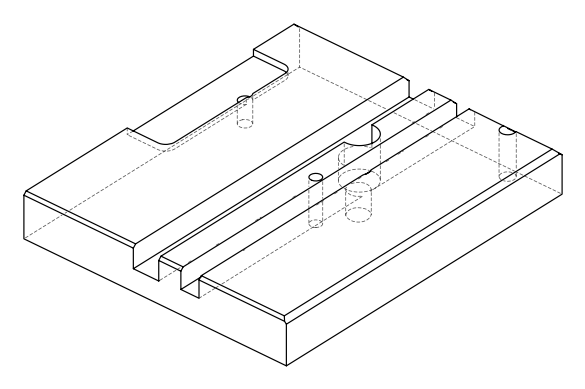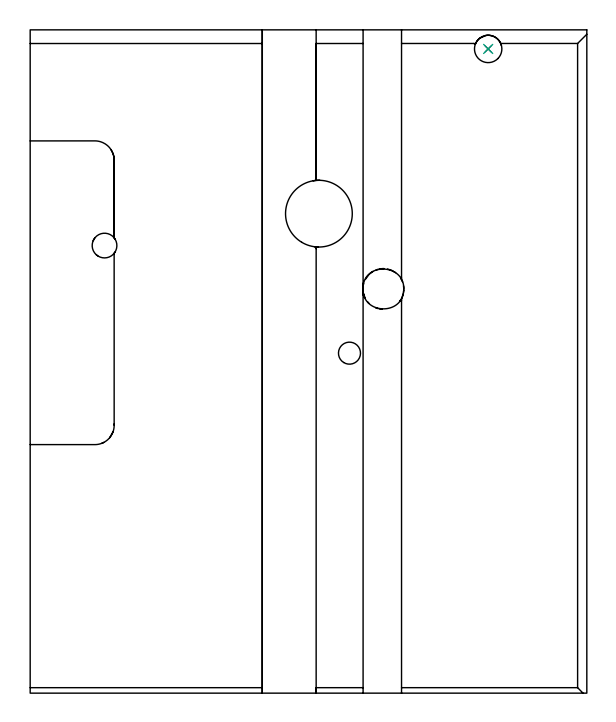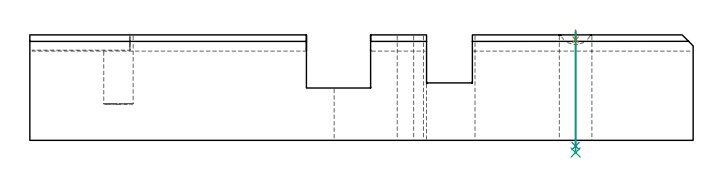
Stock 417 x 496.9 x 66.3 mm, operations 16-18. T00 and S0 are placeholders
(PLAN: 18 operations, 10 tool changes, 70.2 min)
(1 INDEXABLE_INSERT_DRILL_THROUGH_HOLE_FROM_SOLID | STEP1HOLE_2 | NXT0302_004 | 0.28 min | 14136 mm3)
(2 INDEXABLE_INSERT_DRILL_THROUGH_HOLE_FROM_SOLID_1 | STEP1HOLE_3 | NXT0302_038 | 0.28 min | 130116 mm3)
(3 INDEXABLE_INSERT_DRILL_BLIND_HOLE_FROM_SOLID | STEP1POCKET | NXT0302_008 | 0.18 min | 11642 mm3)
(4 AREA_MILL | FG_CHAMFER_SURFACE | UGT0205_001 | 2.94 min | 1485 mm3)
(5 AREA_MILL_1 | FG_CHAMFER_SURFACE_1 | UGT0205_001 | 5.79 min | 9355 mm3)
(6 AREA_MILL_2 | FG_CHAMFER_SURFACE_2 | UGT0205_001 | 0.73 min | 336 mm3)
(7 AREA_MILL_3 | FG_CHAMFER_SURFACE_3 | UGT0205_001 | 1.35 min | 2453 mm3)
(8 AREA_MILL_4 | FG_CHAMFER_SURFACE_4 | UGT0205_001 | 11.92 min | 11813 mm3)
(9 AREA_MILL_5 | FG_CHAMFER_SURFACE_5 | UGT0205_001 | 2.31 min | 1146 mm3)
(10 AREA_MILL_6 | FG_CHAMFER_SURFACE_6 | UGT0205_001 | 4.56 min | 7356 mm3)
(11 MILL_OPEN_POCKET | POCKET_OPEN | UGT0201_006 | Follow Part, ap 7, ae 75% | 5.58 min | 134115 mm3)
(12 MILL_RECTANGULAR_SLOT | SLOT_RECTANGULAR | NXT0201_012 | Follow Part, ap 4, ae 75% | 10.51 min | 267366 mm3)
(13 MILL_RECTANGULAR_SLOT_1 | SLOT_RECTANGULAR_1 | NXT0201_012 | Follow Part, ap 4, ae 75% | 7.01 min | 164364 mm3)
(14 MILL_RECTANGULAR_SLOT_2 | SLOT_RECTANGULAR_2 | UGT0201_019 | Follow Part, ap 10, ae 75% | 9.58 min | 638915 mm3)
(15 MILL_THROUGH_HOLE_FROM_SOLID_MATERIAL | STEP1HOLE | UGT0201_136 | Circular | 6.47 min | 26633 mm3)
(16 SPOT_DRILL | STEP1HOLE_1 | NXT0321_9005460120000 | 0.05 min | 233 mm3)
(17 DRILL_THROUGH_HOLE_INTO_CENTER | STEP1HOLE_1 | NXT0301_087 | 0.29 min | 6735 mm3)
(18 DRILL_TO_ENLARGE_THROUGH_HOLE | STEP1HOLE_1 | UGT0301_050 | 0.31 min | 14715 mm3)
(TOOL NXT0302_004 | Index. Insert Drill 16.5mm [880-D1650L20-05] | D16.5 PA176 FL83 Z2)
(TOOL NXT0302_038 | Index. Insert Drill 50mm [880-D5000L50-04] | D50 PA176 FL200 Z2)
(TOOL NXT0302_008 | Index. Insert Drill 18.5mm [880-D1850L25-05] | D18.5 PA176 FL93 Z2)
(TOOL UGT0205_001 | Chamfer Mill 20 x 3 x 45 deg. | D20 FL50 Z2)
(TOOL UGT0201_006 | End Mill 28 mm | D28 FL25 Z2)
(TOOL NXT0201_012 | ENDMILL 16mm [2P460-1600-NA 1630] | D16 FL38 Z6)
(TOOL UGT0201_019 | End mill 40 mm | D40 FL63 Z6)
(TOOL UGT0201_136 | Carbide End Mill 20.0 | D20 FL30 Z4)
(TOOL NXT0321_9005460120000 | NC Spot Drill, 142deg, 12mm, Carbide, Uncoated | D12 PA142 FL30 Z2)
(TOOL NXT0301_087 | Carbide Drill 11.6mm [860.1-1160-058A1-MM 2214] | D11.6 PA140 FL72 Z2)
(TOOL UGT0301_050 | Twist Drill 20.5 mm | D20.5 PA118 FL145 Z2)
(OP 16 SPOT_DRILL)
G17 G21 G94 G90
T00 M6
G54
G17 G0 G90 X343.1 Y482.6 S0 M3
G43 Z76.3 H0
G94 G81 G98 Z63.3 F250. R69.3
G80
M5
M2
(OP 17 DRILL_THROUGH_HOLE_INTO_CENTER)
G17 G21 G94 G90
T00 M6
G54
G17 G0 G90 X343.1 Y482.6 S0 M3
G43 Z76.3 H1
G94 G73 G98 Z-3.611 F250. Q9.987 R68.3
G80
M5
M2
(OP 18 DRILL_TO_ENLARGE_THROUGH_HOLE)
G17 G21 G94 G90
T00 M6
G54
G17 G0 G90 X343.1 Y482.6 S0 M3
G43 Z76.3 H0
G94 G73 G98 Z-7.659 F250. Q18.49 R68.3
G80
M5
M2
